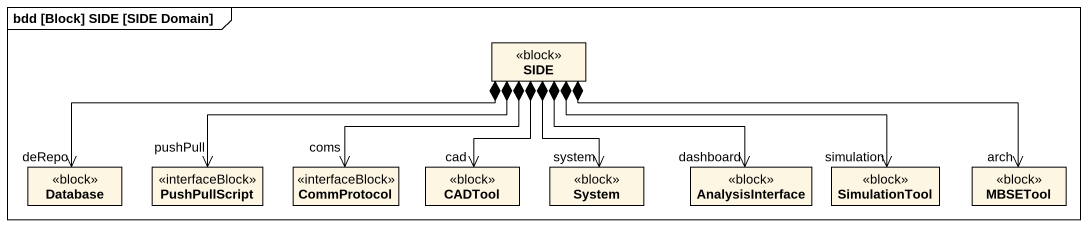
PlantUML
@startuml
mainframe bdd [Block] SIDE [SIDE Domain]
hide circle
hide empty members
class SIDE <<block>>
class "Database" as Database_ <<block>>
class PushPullScript <<interfaceBlock>>
class CommProtocol <<interfaceBlock>>
class CADTool <<block>>
class System <<block>>
class AnalysisInterface <<block>>
class SimulationTool <<block>>
class MBSETool <<block>>
SIDE *-left-> "deRepo" Database_
SIDE *-left-> "pushPull" PushPullScript
SIDE *--> "coms" CommProtocol
SIDE *--> "cad" CADTool
SIDE *--> "system" System
SIDE *-right-> "dashboard" AnalysisInterface
SIDE *-right-> "simulation" SimulationTool
SIDE *-right-> "arch" MBSETool
@enduml
